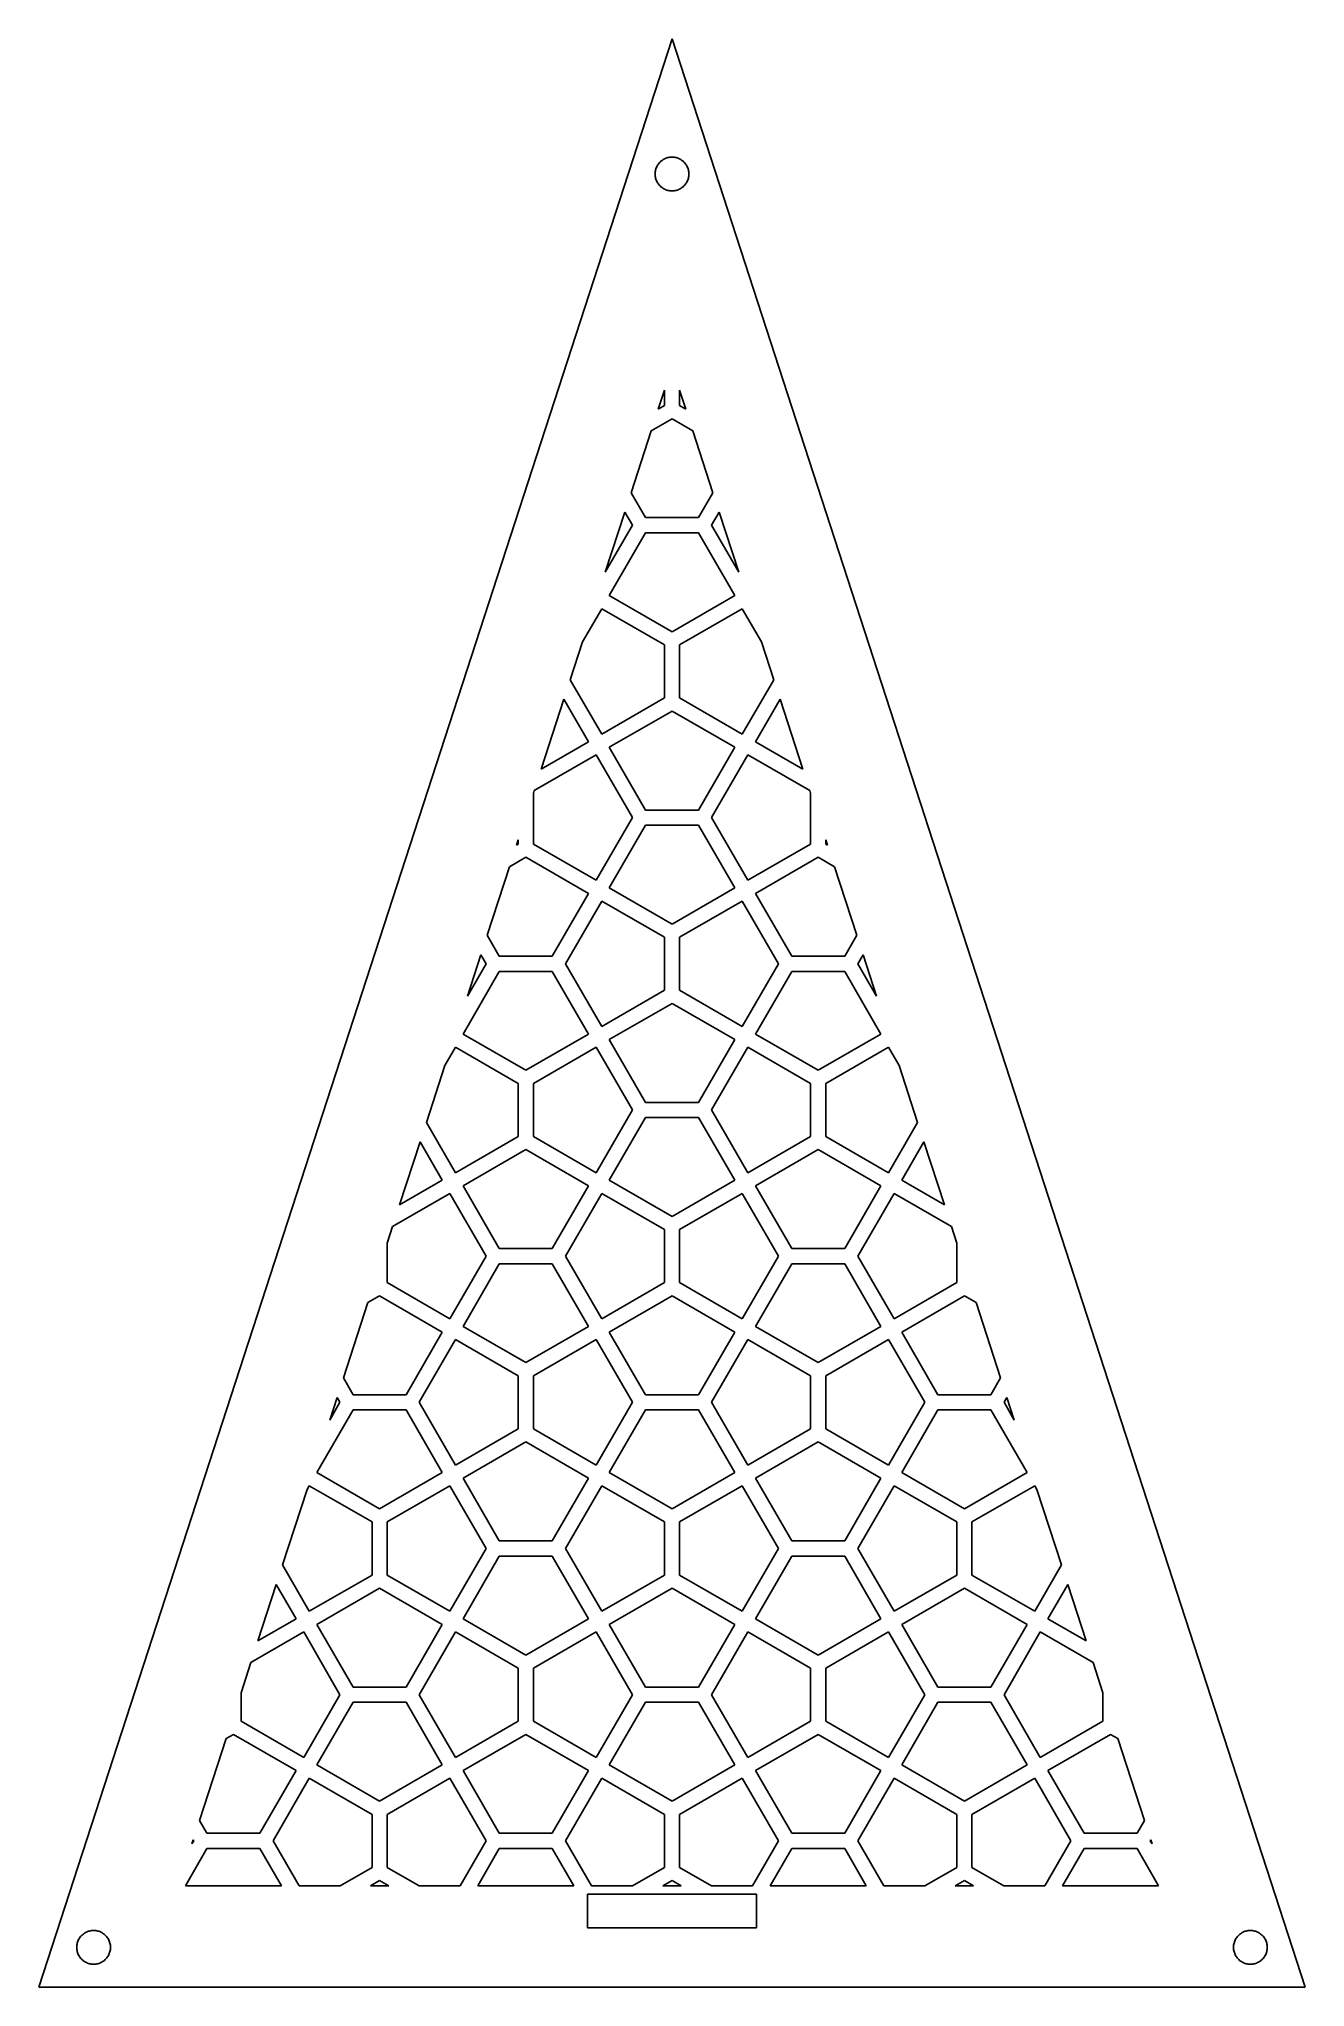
# Model space of a CAD drawing. Header units: metres. Extents: x -75 to 75, y 0 to 231.
import ezdxf

# ---------------------------------------------------------------- set-up
doc = ezdxf.new("R2010")
doc.units = ezdxf.units.M

msp = doc.modelspace()

# ---------------------------------------------------------------- linework, layer by layer
for p, q in [((0, 230.826), (-75, 0)), ((75, 0), (0, 230.826)), ((-2, 214.826), (-1.99605, 214.952)), ((-1.99605, 214.701), (-2, 214.826)), ((-1.99605, 214.952), (-1.98422, 215.077)), ((-1.98422, 214.576), (-1.99605, 214.701)), ((-1.98422, 215.077), (-1.96457, 215.201)), ((-1.96457, 215.201), (-1.93716, 215.324)), ((-1.93716, 215.324), (-1.9021, 215.444)), ((-1.9021, 215.444), (-1.85954, 215.562)), ((-1.85954, 215.562), (-1.80965, 215.678)), ((-1.80965, 215.678), (-1.75261, 215.79)), ((-1.75261, 215.79), (-1.68864, 215.898)), ((-1.68864, 215.898), (-1.61803, 216.002)), ((-1.61803, 216.002), (-1.54102, 216.101)), ((-1.54102, 216.101), (-1.45793, 216.195)), ((-1.45793, 216.195), (-1.36908, 216.284)), ((-1.36908, 216.284), (-1.27484, 216.367)), ((-1.27484, 216.367), (-1.17557, 216.444)), ((-1.17557, 216.444), (-1.07164, 216.515)), ((-1.07164, 216.515), (-0.963501, 216.579)), ((-0.963501, 216.579), (-0.851547, 216.636)), ((-0.851547, 216.636), (-0.736237, 216.686)), ((-0.736237, 216.686), (-0.618027, 216.728)), ((-0.618027, 216.728), (-0.497375, 216.763)), ((-0.497375, 216.763), (-0.374756, 216.791)), ((-0.374756, 216.791), (-0.250656, 216.81)), ((-0.250656, 216.81), (-0.12558, 216.822)), ((-0.12558, 216.822), (0, 216.826)), ((0, 216.826), (0.12558, 216.822)), ((0.12558, 216.822), (0.250656, 216.81)), ((0.250656, 216.81), (0.374756, 216.791)), ((0.374756, 216.791), (0.497375, 216.763)), ((0.497375, 216.763), (0.618027, 216.728)), ((0.618027, 216.728), (0.736237, 216.686)), ((0.736237, 216.686), (0.851547, 216.636)), ((0.851547, 216.636), (0.963501, 216.579)), ((0.963501, 216.579), (1.07164, 216.515)), ((1.07164, 216.515), (1.17557, 216.444)), ((1.17557, 216.444), (1.27484, 216.367)), ((1.27484, 216.367), (1.36908, 216.284)), ((1.36908, 216.284), (1.45793, 216.195)), ((1.45793, 216.195), (1.54102, 216.101)), ((1.54102, 216.101), (1.61803, 216.002)), ((1.61803, 216.002), (1.68864, 215.898)), ((1.68864, 215.898), (1.75261, 215.79)), ((1.75261, 215.79), (1.80965, 215.678)), ((1.80965, 215.678), (1.85954, 215.562)), ((1.85954, 215.562), (1.9021, 215.444)), ((1.9021, 215.444), (1.93716, 215.324)), ((1.93716, 215.324), (1.96457, 215.201)), ((1.96457, 215.201), (1.98422, 215.077)), ((1.98422, 215.077), (1.99605, 214.952)), ((1.99605, 214.701), (1.98422, 214.576)), ((1.99605, 214.952), (2, 214.826)), ((2, 214.826), (1.99605, 214.701)), ((-1.96457, 214.451), (-1.98422, 214.576)), ((-1.93716, 214.329), (-1.96457, 214.451)), ((-1.9021, 214.208), (-1.93716, 214.329)), ((-1.85954, 214.09), (-1.9021, 214.208)), ((-1.80965, 213.975), (-1.85954, 214.09)), ((-1.75261, 213.863), (-1.80965, 213.975)), ((-1.68864, 213.755), (-1.75261, 213.863)), ((-1.61803, 213.651), (-1.68864, 213.755)), ((-1.54102, 213.551), (-1.61803, 213.651)), ((-1.45793, 213.457), (-1.54102, 213.551)), ((-1.36908, 213.368), (-1.45793, 213.457)), ((-1.27484, 213.285), (-1.36908, 213.368)), ((-1.17557, 213.208), (-1.27484, 213.285)), ((-1.07164, 213.138), (-1.17557, 213.208)), ((-0.963501, 213.074), (-1.07164, 213.138)), ((-0.851547, 213.017), (-0.963501, 213.074)), ((-0.736237, 212.967), (-0.851547, 213.017)), ((-0.618027, 212.924), (-0.736237, 212.967)), ((-0.497375, 212.889), (-0.618027, 212.924)), ((-0.374756, 212.862), (-0.497375, 212.889)), ((-0.250656, 212.842), (-0.374756, 212.862)), ((-0.12558, 212.83), (-0.250656, 212.842)), ((0, 212.826), (-0.12558, 212.83)), ((0.12558, 212.83), (0, 212.826)), ((0.250656, 212.842), (0.12558, 212.83)), ((0.374756, 212.862), (0.250656, 212.842)), ((0.497375, 212.889), (0.374756, 212.862)), ((0.618027, 212.924), (0.497375, 212.889)), ((0.736237, 212.967), (0.618027, 212.924)), ((0.851547, 213.017), (0.736237, 212.967)), ((0.963501, 213.074), (0.851547, 213.017)), ((1.07164, 213.138), (0.963501, 213.074)), ((1.17557, 213.208), (1.07164, 213.138)), ((1.27484, 213.285), (1.17557, 213.208)), ((1.36908, 213.368), (1.27484, 213.285)), ((1.45793, 213.457), (1.36908, 213.368)), ((1.54102, 213.551), (1.45793, 213.457)), ((1.61803, 213.651), (1.54102, 213.551)), ((1.68864, 213.755), (1.61803, 213.651)), ((1.75261, 213.863), (1.68864, 213.755)), ((1.80965, 213.975), (1.75261, 213.863)), ((1.85954, 214.09), (1.80965, 213.975)), ((1.9021, 214.208), (1.85954, 214.09)), ((1.93716, 214.329), (1.9021, 214.208)), ((1.96457, 214.451), (1.93716, 214.329)), ((1.98422, 214.576), (1.96457, 214.451)), ((-1.6353, 186.961), (-0.900055, 189.223)), ((-0.900055, 187.385), (-1.6353, 186.961)), ((-0.900055, 189.223), (-0.900055, 187.385)), ((0.900055, 187.385), (0.900055, 189.223)), ((0.900055, 189.223), (1.6353, 186.961)), ((1.6353, 186.961), (0.900055, 187.385)), ((-2.46669, 184.402), (0, 185.826)), ((0, 185.826), (2.46669, 184.402)), ((-4.85017, 177.066), (-2.46669, 184.402)), ((2.46669, 184.402), (4.85017, 177.066)), ((-3.14056, 174.105), (-4.85017, 177.066)), ((4.85017, 177.066), (3.14056, 174.105)), ((-7.91354, 167.638), (-5.59865, 174.763)), ((-4.6994, 173.205), (-7.91354, 167.638)), ((-5.59865, 174.763), (-4.6994, 173.205)), ((3.14056, 174.105), (-3.14056, 174.105)), ((4.6994, 173.205), (5.59865, 174.763)), ((7.91354, 167.638), (4.6994, 173.205)), ((5.59865, 174.763), (7.91354, 167.638)), ((-7.43073, 164.874), (-3.14056, 172.305)), ((-3.14056, 172.305), (3.14056, 172.305)), ((3.14056, 172.305), (7.43073, 164.874)), ((0, 160.584), (-7.43073, 164.874)), ((7.43073, 164.874), (0, 160.584)), ((-10.5887, 159.405), (-8.33093, 163.315)), ((-8.33093, 163.315), (-0.900055, 159.025)), ((0.900055, 159.025), (8.33093, 163.315)), ((8.33093, 163.315), (10.5887, 159.405)), ((-12.0525, 154.9), (-10.5887, 159.405)), ((10.5887, 159.405), (12.0525, 154.9)), ((-0.900055, 159.025), (-0.900055, 152.744)), ((0.900055, 152.744), (0.900055, 159.025)), ((-8.33093, 148.454), (-12.0525, 154.9)), ((12.0525, 154.9), (8.33093, 148.454)), ((-15.4898, 144.321), (-12.8009, 152.596)), ((-12.8009, 152.596), (-9.88977, 147.554)), ((-0.900055, 152.744), (-8.33093, 148.454)), ((8.33093, 148.454), (0.900055, 152.744)), ((9.88977, 147.554), (12.8009, 152.596)), ((12.8009, 152.596), (15.4898, 144.321)), ((-7.43073, 146.895), (0, 151.185)), ((0, 151.185), (7.43073, 146.895)), ((-16.3212, 141.762), (-8.98956, 145.995)), ((-9.88977, 147.554), (-15.4898, 144.321)), ((-8.98956, 145.995), (-4.6994, 138.564)), ((-3.14056, 139.464), (-7.43073, 146.895)), ((7.43073, 146.895), (3.14056, 139.464)), ((4.6994, 138.564), (8.98956, 145.995)), ((8.98956, 145.995), (16.3212, 141.762)), ((15.4898, 144.321), (9.88977, 147.554)), ((-16.4204, 141.457), (-16.3212, 141.762)), ((-16.4204, 135.423), (-16.4204, 141.457)), ((16.3212, 141.762), (16.4204, 141.457)), ((16.4204, 141.457), (16.4204, 135.423)), ((-4.6994, 138.564), (-8.98956, 131.133)), ((3.14056, 139.464), (-3.14056, 139.464)), ((8.98956, 131.133), (4.6994, 138.564)), ((-7.43073, 130.233), (-3.14056, 137.664)), ((-3.14056, 137.664), (3.14056, 137.664)), ((3.14056, 137.664), (7.43073, 130.233)), ((-18.4177, 135.31), (-18.2206, 135.916)), ((-18.2206, 135.423), (-18.4177, 135.31)), ((-18.2206, 135.916), (-18.2206, 135.423)), ((-8.98956, 131.133), (-16.4204, 135.423)), ((16.4204, 135.423), (8.98956, 131.133)), ((18.2206, 135.423), (18.2206, 135.916)), ((18.2206, 135.916), (18.4177, 135.31)), ((18.4177, 135.31), (18.2206, 135.423)), ((-21.8909, 124.62), (-19.2491, 132.751)), ((-19.2491, 132.751), (-17.3205, 133.864)), ((-17.3205, 133.864), (-9.88977, 129.574)), ((9.88977, 129.574), (17.3205, 133.864)), ((17.3205, 133.864), (19.2491, 132.751)), ((19.2491, 132.751), (21.8909, 124.62)), ((-9.88977, 129.574), (-14.1799, 122.144)), ((0, 125.943), (-7.43073, 130.233)), ((7.43073, 130.233), (0, 125.943)), ((14.1799, 122.144), (9.88977, 129.574)), ((-12.6211, 121.244), (-8.33093, 128.674)), ((-8.33093, 128.674), (-0.900055, 124.384)), ((0.900055, 124.384), (8.33093, 128.674)), ((8.33093, 128.674), (12.6211, 121.244)), ((-20.4611, 122.144), (-21.8909, 124.62)), ((-0.900055, 124.384), (-0.900055, 118.103)), ((0.900055, 118.103), (0.900055, 124.384)), ((21.8909, 124.62), (20.4611, 122.144)), ((-24.7512, 112.913), (-20.4611, 120.344)), ((-24.2342, 117.408), (-22.6394, 122.317)), ((-22.0199, 121.244), (-24.2342, 117.408)), ((-22.6394, 122.317), (-22.0199, 121.244)), ((-14.1799, 122.144), (-20.4611, 122.144)), ((-20.4611, 120.344), (-14.1799, 120.344)), ((-14.1799, 120.344), (-9.88977, 112.913)), ((-8.33093, 113.813), (-12.6211, 121.244)), ((12.6211, 121.244), (8.33093, 113.813)), ((9.88977, 112.913), (14.1799, 120.344)), ((20.4611, 122.144), (14.1799, 122.144)), ((14.1799, 120.344), (20.4611, 120.344)), ((20.4611, 120.344), (24.7512, 112.913)), ((22.0199, 121.244), (22.6394, 122.317)), ((24.2342, 117.408), (22.0199, 121.244)), ((22.6394, 122.317), (24.2342, 117.408)), ((-0.900055, 118.103), (-8.33093, 113.813)), ((8.33093, 113.813), (0.900055, 118.103)), ((-7.43073, 112.254), (0, 116.544)), ((0, 116.544), (7.43073, 112.254)), ((-26.9093, 109.175), (-25.6514, 111.354)), ((-25.6514, 111.354), (-18.2206, 107.064)), ((-17.3205, 108.623), (-24.7512, 112.913)), ((-9.88977, 112.913), (-17.3205, 108.623)), ((-16.4204, 107.064), (-8.98956, 111.354)), ((-8.98956, 111.354), (-4.6994, 103.923)), ((-3.14056, 104.823), (-7.43073, 112.254)), ((7.43073, 112.254), (3.14056, 104.823)), ((4.6994, 103.923), (8.98956, 111.354)), ((8.98956, 111.354), (16.4204, 107.064)), ((17.3205, 108.623), (9.88977, 112.913)), ((24.7512, 112.913), (17.3205, 108.623)), ((18.2206, 107.064), (25.6514, 111.354)), ((25.6514, 111.354), (26.9093, 109.175)), ((-29.0932, 102.454), (-26.9093, 109.175)), ((26.9093, 109.175), (29.0932, 102.454)), ((-18.2206, 107.064), (-18.2206, 100.782)), ((-16.4204, 100.782), (-16.4204, 107.064)), ((16.4204, 107.064), (16.4204, 100.782)), ((18.2206, 100.782), (18.2206, 107.064)), ((-4.6994, 103.923), (-8.98956, 96.4923)), ((3.14056, 104.823), (-3.14056, 104.823)), ((8.98956, 96.4923), (4.6994, 103.923)), ((-25.6514, 96.4923), (-29.0932, 102.454)), ((-7.43073, 95.5923), (-3.14056, 103.023)), ((-3.14056, 103.023), (3.14056, 103.023)), ((3.14056, 103.023), (7.43073, 95.5923)), ((29.0932, 102.454), (25.6514, 96.4923)), ((-32.2722, 92.6698), (-29.8417, 100.15)), ((-29.8417, 100.15), (-27.2103, 95.5923)), ((-18.2206, 100.782), (-25.6514, 96.4923)), ((-8.98956, 96.4923), (-16.4204, 100.782)), ((16.4204, 100.782), (8.98956, 96.4923)), ((25.6514, 96.4923), (18.2206, 100.782)), ((27.2103, 95.5923), (29.8417, 100.15)), ((29.8417, 100.15), (32.2722, 92.6698)), ((-24.7512, 94.9332), (-17.3205, 99.2234)), ((-17.3205, 99.2234), (-9.88977, 94.9332)), ((9.88977, 94.9332), (17.3205, 99.2234)), ((17.3205, 99.2234), (24.7512, 94.9332)), ((-27.2103, 95.5923), (-32.2722, 92.6698)), ((-20.4611, 87.5025), (-24.7512, 94.9332)), ((-9.88977, 94.9332), (-14.1799, 87.5025)), ((0, 91.3022), (-7.43073, 95.5923)), ((7.43073, 95.5923), (0, 91.3022)), ((14.1799, 87.5025), (9.88977, 94.9332)), ((24.7512, 94.9332), (20.4611, 87.5025)), ((32.2722, 92.6698), (27.2103, 95.5923)), ((-33.1036, 90.1111), (-26.3101, 94.0333)), ((-26.3101, 94.0333), (-22.0199, 86.6025)), ((-12.6211, 86.6025), (-8.33093, 94.0333)), ((-8.33093, 94.0333), (-0.900055, 89.7431)), ((0.900055, 89.7431), (8.33093, 94.0333)), ((8.33093, 94.0333), (12.6211, 86.6025)), ((22.0199, 86.6025), (26.3101, 94.0333)), ((26.3101, 94.0333), (33.1036, 90.1111)), ((-33.7409, 88.1495), (-33.1036, 90.1111)), ((33.1036, 90.1111), (33.7409, 88.1495)), ((-33.7409, 83.462), (-33.7409, 88.1495)), ((-0.900055, 89.7431), (-0.900055, 83.462)), ((0.900055, 83.462), (0.900055, 89.7431)), ((33.7409, 88.1495), (33.7409, 83.462)), ((-22.0199, 86.6025), (-26.3101, 79.1718)), ((-24.7512, 78.2719), (-20.4611, 85.7026)), ((-14.1799, 87.5025), (-20.4611, 87.5025)), ((-20.4611, 85.7026), (-14.1799, 85.7026)), ((-14.1799, 85.7026), (-9.88977, 78.2719)), ((-8.33093, 79.1718), (-12.6211, 86.6025)), ((12.6211, 86.6025), (8.33093, 79.1718)), ((9.88977, 78.2719), (14.1799, 85.7026)), ((20.4611, 87.5025), (14.1799, 87.5025)), ((14.1799, 85.7026), (20.4611, 85.7026)), ((20.4611, 85.7026), (24.7512, 78.2719)), ((26.3101, 79.1718), (22.0199, 86.6025)), ((-26.3101, 79.1718), (-33.7409, 83.462)), ((-0.900055, 83.462), (-8.33093, 79.1718)), ((8.33093, 79.1718), (0.900055, 83.462)), ((33.7409, 83.462), (26.3101, 79.1718)), ((-38.9317, 72.174), (-36.0314, 81.1001)), ((-36.0314, 81.1001), (-34.641, 81.9029)), ((-34.641, 81.9029), (-27.2103, 77.6127)), ((-7.43073, 77.6127), (0, 81.9029)), ((0, 81.9029), (7.43073, 77.6127)), ((27.2103, 77.6127), (34.641, 81.9029)), ((34.641, 81.9029), (36.0314, 81.1001)), ((36.0314, 81.1001), (38.9317, 72.174)), ((-27.2103, 77.6127), (-31.5004, 70.182)), ((-29.9416, 69.282), (-25.6514, 76.7128)), ((-25.6514, 76.7128), (-18.2206, 72.4226)), ((-17.3205, 73.9817), (-24.7512, 78.2719)), ((-9.88977, 78.2719), (-17.3205, 73.9817)), ((-16.4204, 72.4226), (-8.98956, 76.7128)), ((-8.98956, 76.7128), (-4.6994, 69.282)), ((-3.14056, 70.182), (-7.43073, 77.6127)), ((7.43073, 77.6127), (3.14056, 70.182)), ((4.6994, 69.282), (8.98956, 76.7128)), ((8.98956, 76.7128), (16.4204, 72.4226)), ((17.3205, 73.9817), (9.88977, 78.2719)), ((24.7512, 78.2719), (17.3205, 73.9817)), ((18.2206, 72.4226), (25.6514, 76.7128)), ((25.6514, 76.7128), (29.9416, 69.282)), ((31.5004, 70.182), (27.2103, 77.6127)), ((-37.7816, 70.182), (-38.9317, 72.174)), ((-18.2206, 72.4226), (-18.2206, 66.1415)), ((-16.4204, 66.1415), (-16.4204, 72.4226)), ((16.4204, 72.4226), (16.4204, 66.1415)), ((18.2206, 66.1415), (18.2206, 72.4226)), ((38.9317, 72.174), (37.7816, 70.182)), ((-40.5548, 67.1787), (-39.6802, 69.8705)), ((-39.3404, 69.282), (-40.5548, 67.1787)), ((-39.6802, 69.8705), (-39.3404, 69.282)), ((-31.5004, 70.182), (-37.7816, 70.182)), ((-25.6514, 61.8513), (-29.9416, 69.282)), ((-4.6994, 69.282), (-8.98956, 61.8513)), ((3.14056, 70.182), (-3.14056, 70.182)), ((8.98956, 61.8513), (4.6994, 69.282)), ((29.9416, 69.282), (25.6514, 61.8513)), ((37.7816, 70.182), (31.5004, 70.182)), ((39.3404, 69.282), (39.6802, 69.8705)), ((40.5548, 67.1787), (39.3404, 69.282)), ((39.6802, 69.8705), (40.5548, 67.1787)), ((-42.0717, 60.9513), (-37.7816, 68.3821)), ((-37.7816, 68.3821), (-31.5004, 68.3821)), ((-31.5004, 68.3821), (-27.2103, 60.9513)), ((-7.43073, 60.9513), (-3.14056, 68.3821)), ((-3.14056, 68.3821), (3.14056, 68.3821)), ((3.14056, 68.3821), (7.43073, 60.9513)), ((27.2103, 60.9513), (31.5004, 68.3821)), ((31.5004, 68.3821), (37.7816, 68.3821)), ((37.7816, 68.3821), (42.0717, 60.9513)), ((-18.2206, 66.1415), (-25.6514, 61.8513)), ((-8.98956, 61.8513), (-16.4204, 66.1415)), ((16.4204, 66.1415), (8.98956, 61.8513)), ((25.6514, 61.8513), (18.2206, 66.1415)), ((-24.7512, 60.2922), (-17.3205, 64.5824)), ((-17.3205, 64.5824), (-9.88977, 60.2922)), ((9.88977, 60.2922), (17.3205, 64.5824)), ((17.3205, 64.5824), (24.7512, 60.2922)), ((-34.641, 56.6612), (-42.0717, 60.9513)), ((-27.2103, 60.9513), (-34.641, 56.6612)), ((-20.4611, 52.8615), (-24.7512, 60.2922)), ((-9.88977, 60.2922), (-14.1799, 52.8615)), ((0, 56.6612), (-7.43073, 60.9513)), ((7.43073, 60.9513), (0, 56.6612)), ((14.1799, 52.8615), (9.88977, 60.2922)), ((24.7512, 60.2922), (20.4611, 52.8615)), ((34.641, 56.6612), (27.2103, 60.9513)), ((42.0717, 60.9513), (34.641, 56.6612)), ((-46.134, 50.0076), (-43.2299, 58.9454)), ((-43.2299, 58.9454), (-42.972, 59.3922)), ((-42.972, 59.3922), (-35.5411, 55.1021)), ((-33.7409, 55.1021), (-26.3101, 59.3922)), ((-26.3101, 59.3922), (-22.0199, 51.9615)), ((-12.6211, 51.9615), (-8.33093, 59.3922)), ((-8.33093, 59.3922), (-0.900055, 55.1021)), ((0.900055, 55.1021), (8.33093, 59.3922)), ((8.33093, 59.3922), (12.6211, 51.9615)), ((22.0199, 51.9615), (26.3101, 59.3922)), ((26.3101, 59.3922), (33.7409, 55.1021)), ((35.5411, 55.1021), (42.972, 59.3922)), ((42.972, 59.3922), (43.2299, 58.9454)), ((43.2299, 58.9454), (46.134, 50.0076)), ((-35.5411, 55.1021), (-35.5411, 48.821)), ((-33.7409, 48.821), (-33.7409, 55.1021)), ((-0.900055, 55.1021), (-0.900055, 48.821)), ((0.900055, 48.821), (0.900055, 55.1021)), ((33.7409, 55.1021), (33.7409, 48.821)), ((35.5411, 48.821), (35.5411, 55.1021)), ((-22.0199, 51.9615), (-26.3101, 44.5308)), ((-24.7512, 43.6308), (-20.4611, 51.0616)), ((-14.1799, 52.8615), (-20.4611, 52.8615)), ((-20.4611, 51.0616), (-14.1799, 51.0616)), ((-14.1799, 51.0616), (-9.88977, 43.6308)), ((-8.33093, 44.5308), (-12.6211, 51.9615)), ((12.6211, 51.9615), (8.33093, 44.5308)), ((9.88977, 43.6308), (14.1799, 51.0616)), ((20.4611, 52.8615), (14.1799, 52.8615)), ((14.1799, 51.0616), (20.4611, 51.0616)), ((20.4611, 51.0616), (24.7512, 43.6308)), ((26.3101, 44.5308), (22.0199, 51.9615)), ((-42.972, 44.5308), (-46.134, 50.0076)), ((-35.5411, 48.821), (-42.972, 44.5308)), ((-26.3101, 44.5308), (-33.7409, 48.821)), ((-0.900055, 48.821), (-8.33093, 44.5308)), ((8.33093, 44.5308), (0.900055, 48.821)), ((33.7409, 48.821), (26.3101, 44.5308)), ((42.972, 44.5308), (35.5411, 48.821)), ((46.134, 50.0076), (42.972, 44.5308)), ((-49.0546, 41.019), (-46.8825, 47.704)), ((-46.8825, 47.704), (-44.5308, 43.6308)), ((-42.0717, 42.9717), (-34.641, 47.2619)), ((-34.641, 47.2619), (-27.2103, 42.9717)), ((-7.43073, 42.9717), (0, 47.2619)), ((0, 47.2619), (7.43073, 42.9717)), ((27.2103, 42.9717), (34.641, 47.2619)), ((34.641, 47.2619), (42.0717, 42.9717)), ((44.5308, 43.6308), (46.8825, 47.704)), ((46.8825, 47.704), (49.0546, 41.019)), ((-49.886, 38.4602), (-43.6306, 42.0717)), ((-44.5308, 43.6308), (-49.0546, 41.019)), ((-43.6306, 42.0717), (-39.3404, 34.641)), ((-37.7816, 35.541), (-42.0717, 42.9717)), ((-27.2103, 42.9717), (-31.5004, 35.541)), ((-29.9416, 34.641), (-25.6514, 42.0717)), ((-25.6514, 42.0717), (-18.2206, 37.7816)), ((-17.3205, 39.3407), (-24.7512, 43.6308)), ((-9.88977, 43.6308), (-17.3205, 39.3407)), ((-16.4204, 37.7816), (-8.98956, 42.0717)), ((-8.98956, 42.0717), (-4.6994, 34.641)), ((-3.14056, 35.541), (-7.43073, 42.9717)), ((7.43073, 42.9717), (3.14056, 35.541)), ((4.6994, 34.641), (8.98956, 42.0717)), ((8.98956, 42.0717), (16.4204, 37.7816)), ((17.3205, 39.3407), (9.88977, 43.6308)), ((24.7512, 43.6308), (17.3205, 39.3407)), ((18.2206, 37.7816), (25.6514, 42.0717)), ((25.6514, 42.0717), (29.9416, 34.641)), ((31.5004, 35.541), (27.2103, 42.9717)), ((42.0717, 42.9717), (37.7816, 35.541)), ((39.3404, 34.641), (43.6306, 42.0717)), ((43.6306, 42.0717), (49.886, 38.4602)), ((49.0546, 41.019), (44.5308, 43.6308)), ((-51.0614, 34.8425), (-49.886, 38.4602)), ((-18.2206, 37.7816), (-18.2206, 31.5004)), ((-16.4204, 31.5004), (-16.4204, 37.7816)), ((16.4204, 37.7816), (16.4204, 31.5004)), ((18.2206, 31.5004), (18.2206, 37.7816)), ((49.886, 38.4602), (51.0614, 34.8425)), ((-51.0614, 31.5004), (-51.0614, 34.8425)), ((-39.3404, 34.641), (-43.6306, 27.2103)), ((-31.5004, 35.541), (-37.7816, 35.541)), ((-25.6514, 27.2103), (-29.9416, 34.641)), ((-4.6994, 34.641), (-8.98956, 27.2103)), ((3.14056, 35.541), (-3.14056, 35.541)), ((8.98956, 27.2103), (4.6994, 34.641)), ((29.9416, 34.641), (25.6514, 27.2103)), ((37.7816, 35.541), (31.5004, 35.541)), ((43.6306, 27.2103), (39.3404, 34.641)), ((51.0614, 34.8425), (51.0614, 31.5004)), ((-42.0717, 26.3103), (-37.7816, 33.741)), ((-37.7816, 33.741), (-31.5004, 33.741)), ((-31.5004, 33.741), (-27.2103, 26.3103)), ((-7.43073, 26.3103), (-3.14056, 33.741)), ((-3.14056, 33.741), (3.14056, 33.741)), ((3.14056, 33.741), (7.43073, 26.3103)), ((27.2103, 26.3103), (31.5004, 33.741)), ((31.5004, 33.741), (37.7816, 33.741)), ((37.7816, 33.741), (42.0717, 26.3103)), ((-43.6306, 27.2103), (-51.0614, 31.5004)), ((-18.2206, 31.5004), (-25.6514, 27.2103)), ((-8.98956, 27.2103), (-16.4204, 31.5004)), ((16.4204, 31.5004), (8.98956, 27.2103)), ((25.6514, 27.2103), (18.2206, 31.5004)), ((51.0614, 31.5004), (43.6306, 27.2103)), ((-55.9724, 19.728), (-52.8138, 29.4493)), ((-52.8138, 29.4493), (-51.9615, 29.9413)), ((-51.9615, 29.9413), (-44.5308, 25.6512)), ((-24.7512, 25.6512), (-17.3205, 29.9413)), ((-17.3205, 29.9413), (-9.88977, 25.6512)), ((9.88977, 25.6512), (17.3205, 29.9413)), ((17.3205, 29.9413), (24.7512, 25.6512)), ((44.5308, 25.6512), (51.9615, 29.9413)), ((51.9615, 29.9413), (52.8138, 29.4493)), ((52.8138, 29.4493), (55.9724, 19.728)), ((-44.5308, 25.6512), (-48.821, 18.2205)), ((-34.641, 22.0202), (-42.0717, 26.3103)), ((-27.2103, 26.3103), (-34.641, 22.0202)), ((-20.4611, 18.2205), (-24.7512, 25.6512)), ((-9.88977, 25.6512), (-14.1799, 18.2205)), ((0, 22.0202), (-7.43073, 26.3103)), ((7.43073, 26.3103), (0, 22.0202)), ((14.1799, 18.2205), (9.88977, 25.6512)), ((24.7512, 25.6512), (20.4611, 18.2205)), ((34.641, 22.0202), (27.2103, 26.3103)), ((42.0717, 26.3103), (34.641, 22.0202)), ((48.821, 18.2205), (44.5308, 25.6512)), ((-47.2621, 17.3205), (-42.972, 24.7512)), ((-42.972, 24.7512), (-35.5411, 20.4611)), ((-33.7409, 20.4611), (-26.3101, 24.7512)), ((-26.3101, 24.7512), (-22.0199, 17.3205)), ((-12.6211, 17.3205), (-8.33093, 24.7512)), ((-8.33093, 24.7512), (-0.900055, 20.4611)), ((0.900055, 20.4611), (8.33093, 24.7512)), ((8.33093, 24.7512), (12.6211, 17.3205)), ((22.0199, 17.3205), (26.3101, 24.7512)), ((26.3101, 24.7512), (33.7409, 20.4611)), ((35.5411, 20.4611), (42.972, 24.7512)), ((42.972, 24.7512), (47.2621, 17.3205)), ((-55.1021, 18.2205), (-55.9724, 19.728)), ((-35.5411, 20.4611), (-35.5411, 14.1799)), ((-33.7409, 14.1799), (-33.7409, 20.4611)), ((-0.900055, 20.4611), (-0.900055, 14.1799)), ((0.900055, 14.1799), (0.900055, 20.4611)), ((33.7409, 20.4611), (33.7409, 14.1799)), ((35.5411, 14.1799), (35.5411, 20.4611)), ((55.9724, 19.728), (55.1021, 18.2205)), ((-57.6543, 12), (-55.1021, 16.4205)), ((-56.8754, 16.9491), (-56.7209, 17.4244)), ((-56.6609, 17.3205), (-56.8754, 16.9491)), ((-56.7209, 17.4244), (-56.6609, 17.3205)), ((-48.821, 18.2205), (-55.1021, 18.2205)), ((-55.1021, 16.4205), (-48.821, 16.4205)), ((-48.821, 16.4205), (-46.2687, 12)), ((-44.1903, 12), (-47.2621, 17.3205)), ((-22.0199, 17.3205), (-25.0917, 12)), ((-23.0133, 12), (-20.4611, 16.4205)), ((-14.1799, 18.2205), (-20.4611, 18.2205)), ((-20.4611, 16.4205), (-14.1799, 16.4205)), ((-14.1799, 16.4205), (-11.6277, 12)), ((-9.54929, 12), (-12.6211, 17.3205)), ((12.6211, 17.3205), (9.54929, 12)), ((11.6277, 12), (14.1799, 16.4205)), ((20.4611, 18.2205), (14.1799, 18.2205)), ((14.1799, 16.4205), (20.4611, 16.4205)), ((20.4611, 16.4205), (23.0133, 12)), ((25.0917, 12), (22.0199, 17.3205)), ((47.2621, 17.3205), (44.1903, 12)), ((46.2687, 12), (48.821, 16.4205)), ((55.1021, 18.2205), (48.821, 18.2205)), ((48.821, 16.4205), (55.1021, 16.4205)), ((55.1021, 16.4205), (57.6543, 12)), ((56.6609, 17.3205), (56.7209, 17.4244)), ((56.8754, 16.9491), (56.6609, 17.3205)), ((56.7209, 17.4244), (56.8754, 16.9491)), ((-35.5411, 14.1799), (-39.3169, 12)), ((-29.9651, 12), (-33.7409, 14.1799)), ((-0.900055, 14.1799), (-4.67586, 12)), ((4.67586, 12), (0.900055, 14.1799)), ((33.7409, 14.1799), (29.9651, 12)), ((39.3169, 12), (35.5411, 14.1799)), ((-46.2687, 12), (-57.6543, 12)), ((-39.3169, 12), (-44.1903, 12)), ((-35.7163, 12), (-34.641, 12.6208)), ((-33.5657, 12), (-35.7163, 12)), ((-34.641, 12.6208), (-33.5657, 12)), ((-25.0917, 12), (-29.9651, 12)), ((-11.6277, 12), (-23.0133, 12)), ((-4.67586, 12), (-9.54929, 12)), ((-1.07533, 12), (0, 12.6208)), ((1.07533, 12), (-1.07533, 12)), ((0, 12.6208), (1.07533, 12)), ((9.54929, 12), (4.67586, 12)), ((23.0133, 12), (11.6277, 12)), ((29.9651, 12), (25.0917, 12)), ((33.5657, 12), (34.641, 12.6208)), ((35.7163, 12), (33.5657, 12)), ((34.641, 12.6208), (35.7163, 12)), ((44.1903, 12), (39.3169, 12)), ((57.6543, 12), (46.2687, 12)), ((-10, 7), (-10, 11)), ((-10, 11), (10, 11)), ((10, 11), (10, 7)), ((10, 7), (-10, 7)), ((-70.5279, 4.70227), (-70.5239, 4.82785)), ((-70.5239, 4.57669), (-70.5279, 4.70227)), ((-70.5239, 4.82785), (-70.5121, 4.95294)), ((-70.5121, 4.95294), (-70.4924, 5.07704)), ((-70.4924, 5.07704), (-70.465, 5.19966)), ((-70.465, 5.19966), (-70.43, 5.32031)), ((-70.43, 5.32031), (-70.3874, 5.43852)), ((-70.3874, 5.43852), (-70.3375, 5.55383)), ((-70.3375, 5.55383), (-70.2805, 5.66579)), ((-70.2805, 5.66579), (-70.2165, 5.77393)), ((-70.2165, 5.77393), (-70.1459, 5.87784)), ((-70.1459, 5.87784), (-70.0689, 5.97713)), ((-70.0689, 5.97713), (-69.9858, 6.07137)), ((-69.9858, 6.07137), (-69.897, 6.16022)), ((-69.897, 6.16022), (-69.8027, 6.2433)), ((-69.8027, 6.2433), (-69.7034, 6.32031)), ((-69.7034, 6.32031), (-69.5995, 6.39093)), ((-69.5995, 6.39093), (-69.4914, 6.4549)), ((-69.4914, 6.4549), (-69.3794, 6.51193)), ((-69.3794, 6.51193), (-69.2641, 6.56183)), ((-69.2641, 6.56183), (-69.1459, 6.60439)), ((-69.1459, 6.60439), (-69.0252, 6.63943)), ((-69.0252, 6.63943), (-68.9026, 6.66685)), ((-68.9026, 6.66685), (-68.7785, 6.68651)), ((-68.7785, 6.68651), (-68.6534, 6.69833)), ((-68.6534, 6.69833), (-68.5279, 6.70227)), ((-68.5279, 6.70227), (-68.4023, 6.69833)), ((-68.4023, 6.69833), (-68.2772, 6.68651)), ((-68.2772, 6.68651), (-68.1531, 6.66685)), ((-68.1531, 6.66685), (-68.0305, 6.63943)), ((-68.0305, 6.63943), (-67.9098, 6.60439)), ((-67.9098, 6.60439), (-67.7916, 6.56183)), ((-67.7916, 6.56183), (-67.6763, 6.51193)), ((-67.6763, 6.51193), (-67.5643, 6.4549)), ((-67.5643, 6.4549), (-67.4562, 6.39093)), ((-67.4562, 6.39093), (-67.3523, 6.32031)), ((-67.3523, 6.32031), (-67.253, 6.2433)), ((-67.253, 6.2433), (-67.1588, 6.16022)), ((-67.1588, 6.16022), (-67.0699, 6.07137)), ((-67.0699, 6.07137), (-66.9868, 5.97713)), ((-66.9868, 5.97713), (-66.9098, 5.87784)), ((-66.9098, 5.87784), (-66.8392, 5.77393)), ((-66.8392, 5.77393), (-66.7752, 5.66579)), ((-66.7752, 5.66579), (-66.7182, 5.55383)), ((-66.7182, 5.55383), (-66.6683, 5.43852)), ((-66.6683, 5.43852), (-66.6257, 5.32031)), ((-66.6257, 5.32031), (-66.5907, 5.19966)), ((-66.5907, 5.19966), (-66.5633, 5.07704)), ((-66.5633, 5.07704), (-66.5436, 4.95294)), ((-66.5436, 4.95294), (-66.5318, 4.82785)), ((-66.5318, 4.82785), (-66.5279, 4.70227)), ((-66.5279, 4.70227), (-66.5318, 4.57669)), ((66.5279, 4.70227), (66.5318, 4.82785)), ((66.5318, 4.57669), (66.5279, 4.70227)), ((66.5318, 4.82785), (66.5436, 4.95294)), ((66.5436, 4.95294), (66.5633, 5.07704)), ((66.5633, 5.07704), (66.5907, 5.19966)), ((66.5907, 5.19966), (66.6257, 5.32031)), ((66.6257, 5.32031), (66.6683, 5.43852)), ((66.6683, 5.43852), (66.7182, 5.55383)), ((66.7182, 5.55383), (66.7752, 5.66579)), ((66.7752, 5.66579), (66.8392, 5.77393)), ((66.8392, 5.77393), (66.9098, 5.87784)), ((66.9098, 5.87784), (66.9868, 5.97713)), ((66.9868, 5.97713), (67.0699, 6.07137)), ((67.0699, 6.07137), (67.1588, 6.16022)), ((67.1588, 6.16022), (67.253, 6.2433)), ((67.253, 6.2433), (67.3523, 6.32031)), ((67.3523, 6.32031), (67.4562, 6.39093)), ((67.4562, 6.39093), (67.5643, 6.4549)), ((67.5643, 6.4549), (67.6763, 6.51193)), ((67.6763, 6.51193), (67.7916, 6.56183)), ((67.7916, 6.56183), (67.9098, 6.60439)), ((67.9098, 6.60439), (68.0305, 6.63943)), ((68.0305, 6.63943), (68.1531, 6.66685)), ((68.1531, 6.66685), (68.2772, 6.68651)), ((68.2772, 6.68651), (68.4023, 6.69833)), ((68.4023, 6.69833), (68.5279, 6.70227)), ((68.5279, 6.70227), (68.6534, 6.69833)), ((68.6534, 6.69833), (68.7785, 6.68651)), ((68.7785, 6.68651), (68.9026, 6.66685)), ((68.9026, 6.66685), (69.0252, 6.63943)), ((69.0252, 6.63943), (69.1459, 6.60439)), ((69.1459, 6.60439), (69.2641, 6.56183)), ((69.2641, 6.56183), (69.3794, 6.51193)), ((69.3794, 6.51193), (69.4914, 6.4549)), ((69.4914, 6.4549), (69.5995, 6.39093)), ((69.5995, 6.39093), (69.7034, 6.32031)), ((69.7034, 6.32031), (69.8027, 6.2433)), ((69.8027, 6.2433), (69.897, 6.16022)), ((69.897, 6.16022), (69.9858, 6.07137)), ((69.9858, 6.07137), (70.0689, 5.97713)), ((70.0689, 5.97713), (70.1459, 5.87784)), ((70.1459, 5.87784), (70.2165, 5.77393)), ((70.2165, 5.77393), (70.2805, 5.66579)), ((70.2805, 5.66579), (70.3375, 5.55383)), ((70.3375, 5.55383), (70.3874, 5.43852)), ((70.3874, 5.43852), (70.43, 5.32031)), ((70.43, 5.32031), (70.465, 5.19966)), ((70.465, 5.19966), (70.4924, 5.07704)), ((70.4924, 5.07704), (70.5121, 4.95294)), ((70.5121, 4.95294), (70.5239, 4.82785)), ((70.5239, 4.82785), (70.5279, 4.70227)), ((70.5279, 4.70227), (70.5239, 4.57669)), ((-70.5121, 4.45161), (-70.5239, 4.57669)), ((-70.4924, 4.32751), (-70.5121, 4.45161)), ((-70.465, 4.2049), (-70.4924, 4.32751)), ((-70.43, 4.08424), (-70.465, 4.2049)), ((-70.3874, 3.96602), (-70.43, 4.08424)), ((-70.3375, 3.85072), (-70.3874, 3.96602)), ((-70.2805, 3.73877), (-70.3375, 3.85072)), ((-70.2165, 3.63062), (-70.2805, 3.73877)), ((-70.1459, 3.5267), (-70.2165, 3.63062)), ((-70.0689, 3.42743), (-70.1459, 3.5267)), ((-69.9858, 3.33318), (-70.0689, 3.42743)), ((-69.897, 3.24434), (-69.9858, 3.33318)), ((-69.8027, 3.16125), (-69.897, 3.24434)), ((-69.7034, 3.08424), (-69.8027, 3.16125)), ((-69.5995, 3.01363), (-69.7034, 3.08424)), ((-69.4914, 2.94966), (-69.5995, 3.01363)), ((-69.3794, 2.89262), (-69.4914, 2.94966)), ((-69.2641, 2.84273), (-69.3794, 2.89262)), ((-69.1459, 2.80016), (-69.2641, 2.84273)), ((-69.0252, 2.76511), (-69.1459, 2.80016)), ((-68.9026, 2.7377), (-69.0252, 2.76511)), ((-68.7785, 2.71805), (-68.9026, 2.7377)), ((-68.6534, 2.70622), (-68.7785, 2.71805)), ((-68.5279, 2.70227), (-68.6534, 2.70622)), ((-68.4023, 2.70622), (-68.5279, 2.70227)), ((-68.2772, 2.71805), (-68.4023, 2.70622)), ((-68.1531, 2.7377), (-68.2772, 2.71805)), ((-68.0305, 2.76511), (-68.1531, 2.7377)), ((-67.9098, 2.80016), (-68.0305, 2.76511)), ((-67.7916, 2.84273), (-67.9098, 2.80016)), ((-67.6763, 2.89262), (-67.7916, 2.84273)), ((-67.5643, 2.94966), (-67.6763, 2.89262)), ((-67.4562, 3.01363), (-67.5643, 2.94966)), ((-67.3523, 3.08424), (-67.4562, 3.01363)), ((-67.253, 3.16125), (-67.3523, 3.08424)), ((-67.1588, 3.24434), (-67.253, 3.16125)), ((-67.0699, 3.33318), (-67.1588, 3.24434)), ((-66.9868, 3.42743), (-67.0699, 3.33318)), ((-66.9098, 3.5267), (-66.9868, 3.42743)), ((-66.8392, 3.63062), (-66.9098, 3.5267)), ((-66.7752, 3.73877), (-66.8392, 3.63062)), ((-66.7182, 3.85072), (-66.7752, 3.73877)), ((-66.6683, 3.96602), (-66.7182, 3.85072)), ((-66.6257, 4.08424), (-66.6683, 3.96602)), ((-66.5907, 4.2049), (-66.6257, 4.08424)), ((-66.5633, 4.32751), (-66.5907, 4.2049)), ((-66.5436, 4.45161), (-66.5633, 4.32751)), ((-66.5318, 4.57669), (-66.5436, 4.45161)), ((66.5436, 4.45161), (66.5318, 4.57669)), ((66.5633, 4.32751), (66.5436, 4.45161)), ((66.5907, 4.2049), (66.5633, 4.32751)), ((66.6257, 4.08424), (66.5907, 4.2049)), ((66.6683, 3.96602), (66.6257, 4.08424)), ((66.7182, 3.85072), (66.6683, 3.96602)), ((66.7752, 3.73877), (66.7182, 3.85072)), ((66.8392, 3.63062), (66.7752, 3.73877)), ((66.9098, 3.5267), (66.8392, 3.63062)), ((66.9868, 3.42743), (66.9098, 3.5267)), ((67.0699, 3.33318), (66.9868, 3.42743)), ((67.1588, 3.24434), (67.0699, 3.33318)), ((67.253, 3.16125), (67.1588, 3.24434)), ((67.3523, 3.08424), (67.253, 3.16125)), ((67.4562, 3.01363), (67.3523, 3.08424)), ((67.5643, 2.94966), (67.4562, 3.01363)), ((67.6763, 2.89262), (67.5643, 2.94966)), ((67.7916, 2.84273), (67.6763, 2.89262)), ((67.9098, 2.80016), (67.7916, 2.84273)), ((68.0305, 2.76511), (67.9098, 2.80016)), ((68.1531, 2.7377), (68.0305, 2.76511)), ((68.2772, 2.71805), (68.1531, 2.7377)), ((68.4023, 2.70622), (68.2772, 2.71805)), ((68.5279, 2.70227), (68.4023, 2.70622)), ((68.6534, 2.70622), (68.5279, 2.70227)), ((68.7785, 2.71805), (68.6534, 2.70622)), ((68.9026, 2.7377), (68.7785, 2.71805)), ((69.0252, 2.76511), (68.9026, 2.7377)), ((69.1459, 2.80016), (69.0252, 2.76511)), ((69.2641, 2.84273), (69.1459, 2.80016)), ((69.3794, 2.89262), (69.2641, 2.84273)), ((69.4914, 2.94966), (69.3794, 2.89262)), ((69.5995, 3.01363), (69.4914, 2.94966)), ((69.7034, 3.08424), (69.5995, 3.01363)), ((69.8027, 3.16125), (69.7034, 3.08424)), ((69.897, 3.24434), (69.8027, 3.16125)), ((69.9858, 3.33318), (69.897, 3.24434)), ((70.0689, 3.42743), (69.9858, 3.33318)), ((70.1459, 3.5267), (70.0689, 3.42743)), ((70.2165, 3.63062), (70.1459, 3.5267)), ((70.2805, 3.73877), (70.2165, 3.63062)), ((70.3375, 3.85072), (70.2805, 3.73877)), ((70.3874, 3.96602), (70.3375, 3.85072)), ((70.43, 4.08424), (70.3874, 3.96602)), ((70.465, 4.2049), (70.43, 4.08424)), ((70.4924, 4.32751), (70.465, 4.2049)), ((70.5121, 4.45161), (70.4924, 4.32751)), ((70.5239, 4.57669), (70.5121, 4.45161)), ((-75, 0), (75, 0))]:
    msp.add_line(p, q)

doc.saveas('drawing.dxf')
